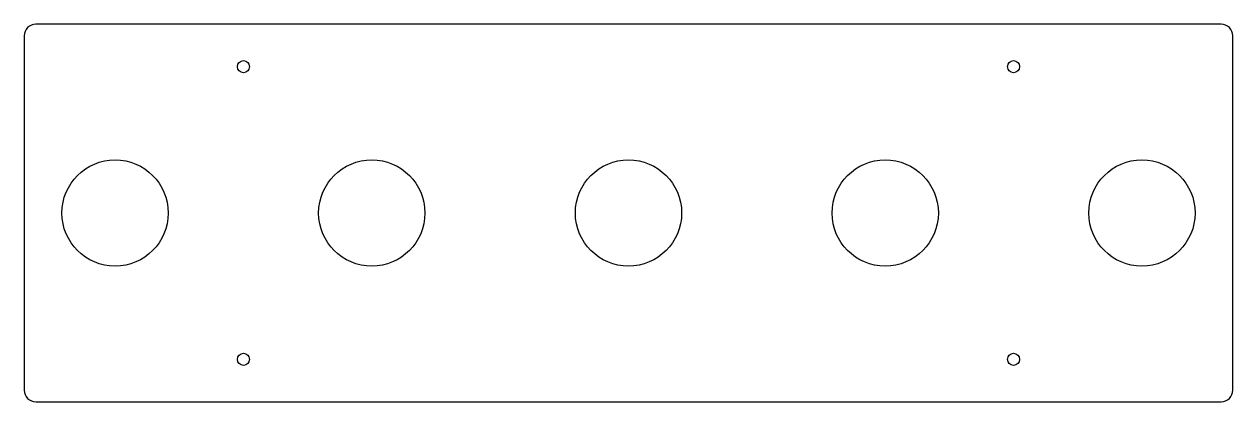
# Model space of a CAD drawing. Header units: inches. Extents: x 0 to 12.8, y 0 to 4.
import ezdxf

# ---------------------------------------------------------------- set-up
doc = ezdxf.new("R2010")
doc.units = ezdxf.units.IN
doc.header["$MEASUREMENT"] = 0
doc.layers.add('CUT', color=7, linetype='CONTINUOUS')

msp = doc.modelspace()

# ---------------------------------------------------------------- linework, layer by layer
at = {"layer": 'CUT'}
for p, q in [((12.675, 4), (0.125, 4)), ((0, 3.875), (0, 0.125)), ((12.8, 0.125), (12.8, 3.875)), ((0.125, 0), (12.675, 0))]:
    msp.add_line(p, q, dxfattribs=at)
for centre, radius in [((2.32188, 3.55), 0.064), ((10.47813, 3.55), 0.064), ((0.9625, 2), 0.5625), ((3.68125, 2), 0.5625), ((6.4, 2), 0.5625), ((9.11875, 2), 0.5625), ((11.8375, 2), 0.5625), ((2.32188, 0.45), 0.064), ((10.47813, 0.45), 0.064)]:
    msp.add_circle(centre, radius, dxfattribs=at)
for centre, start, end in [((0.125, 3.875), 90, 180), ((12.675, 3.875), 0, 90), ((0.125, 0.125), 180, 270), ((12.675, 0.125), 270, 360)]:
    msp.add_arc(centre, 0.125, start, end, dxfattribs=at)

doc.saveas('drawing.dxf')
